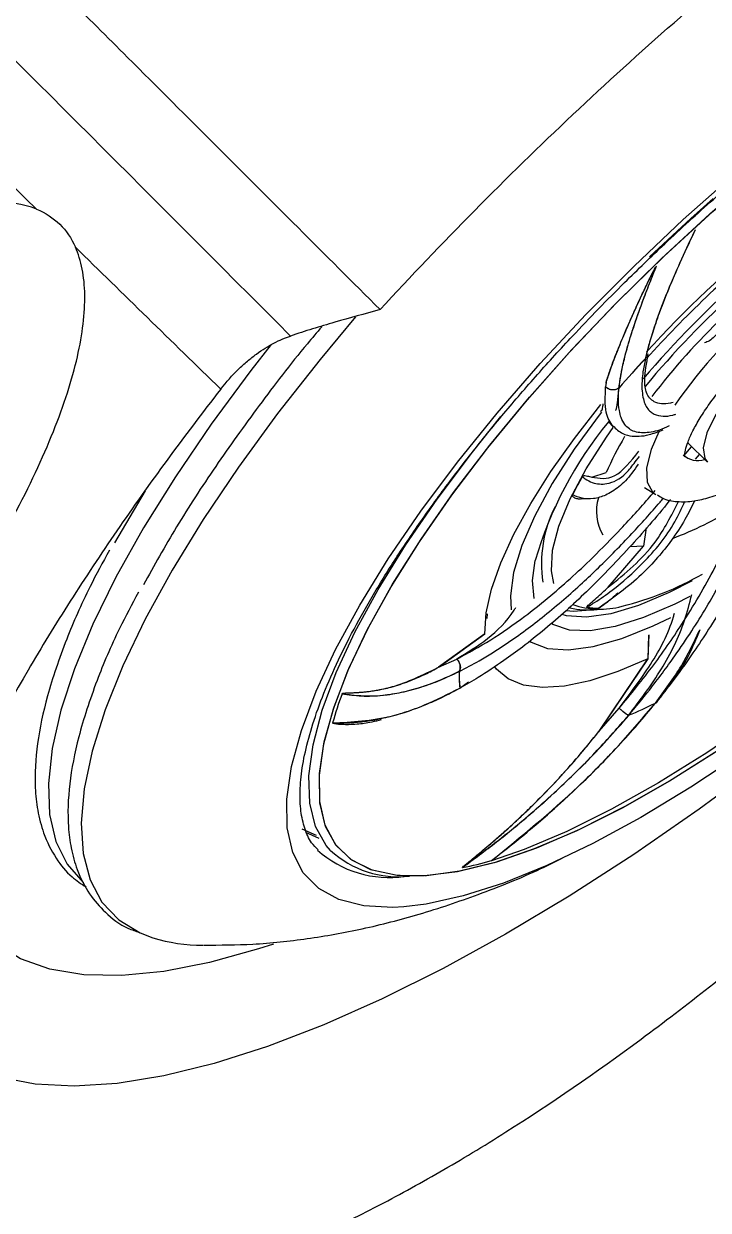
# Model space of a CAD drawing. Header units: inches. Extents: x 2 to 86, y -22 to 129.
# Drawn here: x 18.122 to 19.564, y 72.326 to 74.828 of the extents above; entities that cross this region are included whole.
import ezdxf

# ---------------------------------------------------------------- set-up
doc = ezdxf.new("R2010")
doc.units = ezdxf.units.IN
doc.header["$MEASUREMENT"] = 0
doc.layers.add('1', color=4, linetype='Continuous')
doc.layers.add('BDIM_CYAN', color=4, linetype='Continuous')

# ---------------------------------------------------------------- blocks, each defined once
blk = doc.blocks.new('2020 HS PILLOW')
at = {"layer": '1', "color": 2}
for points, knots in [([(5.8034, -0.0127), (5.5758, -0.0117), (5.1207, -0.0097), (4.4379, -0.0073), (3.7551, -0.0052), (3.0724, -0.0034), (2.3896, -0.0021), (1.7069, -0.001), (1.0241, -0.0003), (0.3414, 0), (-0.3414, 0), (-1.0241, -0.0003), (-1.7069, -0.001), (-2.3896, -0.0021), (-3.0724, -0.0034), (-3.7551, -0.0052), (-4.4379, -0.0073), (-5.1207, -0.0097), (-5.5758, -0.0117), (-5.8034, -0.0127)], [0, 0, 0, 0, 0.058824, 0.117648, 0.176472, 0.235295, 0.294119, 0.352942, 0.411765, 0.470588, 0.529412, 0.588235, 0.647058, 0.705881, 0.764705, 0.823528, 0.882352, 0.941176, 1, 1, 1, 1]), ([(5.8027, -0.0093), (4.0523, -0.005), (0.1838, 0.0045), (-3.6846, -0.0044), (-5.8027, -0.0093)], [0, 0, 0, 0, 0.452479, 1, 1, 1, 1]), ([(-5.1105, -0.9929), (-5.0125, -0.992), (-4.8162, -0.9901), (-4.5213, -0.9874), (-4.2256, -0.9849), (-3.929, -0.9826), (-3.6317, -0.9804), (-3.3335, -0.9784), (-3.0345, -0.9766), (-2.7347, -0.9749), (-2.4341, -0.9734), (-2.1327, -0.9721), (-1.8304, -0.9709), (-1.5274, -0.9699), (-1.2235, -0.9691), (-0.9188, -0.9685), (-0.6132, -0.968), (-0.3069, -0.9677), (0.0908, -0.9676), (0.5785, -0.9679), (1.1551, -0.9689), (1.7288, -0.9705), (2.2996, -0.9727), (2.8674, -0.9755), (3.4323, -0.979), (3.9943, -0.983), (4.5534, -0.9876), (4.9251, -0.9912), (5.1105, -0.9929)], [0, 0, 0, 0, 0.028776, 0.057631, 0.086566, 0.11558, 0.144673, 0.173846, 0.203098, 0.232429, 0.26184, 0.291331, 0.320902, 0.350552, 0.380282, 0.410091, 0.439981, 0.46995, 0.5, 0.556693, 0.613101, 0.669223, 0.725062, 0.780616, 0.835887, 0.890874, 0.945579, 1, 1, 1, 1])]:
    blk.add_open_spline(points, degree=3, knots=knots, dxfattribs=at)
blk = doc.blocks.new('2020 RHYTHM')
at = {"layer": 'BDIM_CYAN', "color": 3}
for p, q in [((16.9753, 73.0855), (16.9743, 73.077)), ((16.9756, 73.0864), (16.9744, 73.0768)), ((16.9799, 73.0037), (16.9903, 72.9926)), ((17.1395, 72.931), (17.1555, 72.9506)), ((17.1474, 72.9586), (17.1887, 72.9179)), ((17.0367, 72.9186), (17.0457, 72.9297)), ((17.164, 72.924), (17.1722, 72.9341)), ((16.9451, 72.8866), (16.9758, 72.8959)), ((16.004, 72.8577), (15.9393, 72.7479)), ((17.0562, 72.8646), (17.0802, 72.8495)), ((16.9242, 72.8403), (16.9347, 72.8416)), ((17.0598, 72.7796), (17.0541, 72.7411)), ((16.98, 72.6543), (17.0541, 72.7411)), ((16.725, 72.5982), (16.7238, 72.5885)), ((16.72, 72.5558), (16.6223, 72.4854)), ((16.6234, 72.486), (16.72, 72.5558)), ((17.0653, 72.5535), (17.0635, 72.503)), ((17.0648, 72.5533), (17.0635, 72.503)), ((16.6223, 72.4854), (16.6607, 72.5028)), ((17.0635, 72.503), (16.9594, 72.3493)), ((16.9607, 72.3509), (17.0635, 72.503)), ((16.6671, 72.4416), (16.6857, 72.4544)), ((16.9594, 72.3493), (17.0031, 72.3989)), ((16.9607, 72.3509), (17.003, 72.399)), ((16.3651, 72.1307), (16.3349, 72.1442)), ((16.3422, 72.1375), (16.3703, 72.1252))]:
    blk.add_line(p, q, dxfattribs=at)
at = {"layer": 'BDIM_CYAN', "color": 3, "flags": 128}
for points in [[(17.1379, 73.4296), (17.2451, 73.5247), (17.3539, 73.6151), (17.4633, 73.7), (17.5722, 73.7785), (17.6797, 73.85), (17.7846, 73.9136), (17.886, 73.9688), (17.9829, 74.0151), (18.0743, 74.0521), (18.1594, 74.0793), (18.2373, 74.0965), (18.3073, 74.1035), (18.3688, 74.1003), (18.421, 74.0869), (18.4636, 74.0634), (18.4962, 74.0301), (18.5183, 73.9873), (18.5298, 73.9353), (18.5306, 73.8748), (18.5266, 73.839)], [(17.0917, 73.3471), (17.194, 73.4415), (17.2985, 73.5318), (17.4043, 73.6171), (17.5102, 73.6965), (17.6151, 73.7692), (17.718, 73.8344), (17.8177, 73.8915), (17.9134, 73.9398), (18.004, 73.9789), (18.0885, 74.0084), (18.1661, 74.028), (18.2361, 74.0375), (18.2976, 74.0368), (18.3501, 74.0258), (18.393, 74.0047), (18.4259, 73.9738), (18.4484, 73.9333), (18.4604, 73.8836), (18.4616, 73.8253), (18.4554, 73.7757)], [(17.0975, 73.3526), (17.2, 73.4468), (17.3046, 73.5369), (17.4104, 73.6219), (17.5162, 73.7009), (17.6211, 73.7731), (17.7238, 73.8379), (17.8234, 73.8945), (17.9188, 73.9423), (18.009, 73.9809), (18.0932, 74.0098), (18.1704, 74.0289), (18.2399, 74.0377), (18.3009, 74.0364), (18.3528, 74.0249), (18.3952, 74.0032), (18.4275, 73.9717), (18.4494, 73.9307), (18.4607, 73.8805), (18.4613, 73.8217), (18.4549, 73.7732)], [(18.4635, 73.8781), (18.46, 73.8164), (18.446, 73.7472), (18.4216, 73.671), (18.3872, 73.5887), (18.343, 73.5011), (18.2895, 73.4091), (18.2273, 73.3134), (18.1568, 73.2152), (18.0789, 73.1154), (17.9944, 73.0149), (17.9039, 72.9148), (17.8086, 72.8161), (17.7092, 72.7197), (17.6068, 72.6267), (17.5025, 72.5378), (17.3971, 72.4541), (17.2919, 72.3763), (17.1878, 72.3053), (17.0858, 72.2416), (16.9871, 72.1861), (16.8925, 72.1391), (16.803, 72.1012), (16.7342, 72.0772)], [(17.2612, 72.3038), (17.1538, 72.2324), (17.0488, 72.1688), (16.9475, 72.1135), (16.8506, 72.0672), (16.7592, 72.0303), (16.6741, 72.0031), (16.5962, 71.9859), (16.5491, 71.9801)], [(17.2117, 72.31), (17.1089, 72.2452), (17.0094, 72.1886), (16.914, 72.1408), (16.8237, 72.1022), (16.7396, 72.0733), (16.6624, 72.0543), (16.5929, 72.0454), (16.5609, 72.0448)], [(17.067, 73.3507), (17.154, 73.4321), (17.2011, 73.4742)], [(17.0697, 73.3534), (17.154, 73.4321), (17.2011, 73.4742)], [(16.5491, 71.9801), (16.5262, 71.9789), (16.4647, 71.9821), (16.4124, 71.9955), (16.3698, 72.0189), (16.3373, 72.0522), (16.3152, 72.0951), (16.3037, 72.147), (16.3029, 72.2076), (16.3128, 72.2762), (16.3333, 72.3521), (16.3643, 72.4347), (16.4055, 72.5232), (16.4563, 72.6166), (16.5164, 72.7141), (16.5852, 72.8147), (16.662, 72.9176), (16.7461, 73.0216), (16.8366, 73.1258), (16.9327, 73.2292), (17.0335, 73.3308), (17.1379, 73.4296)], [(16.5944, 72.0455), (16.5351, 72.0464), (16.4826, 72.0573), (16.4397, 72.0784), (16.4069, 72.1093), (16.3843, 72.1498), (16.3724, 72.1995), (16.3712, 72.2578), (16.3807, 72.3241), (16.4008, 72.3979), (16.4313, 72.4782), (16.472, 72.5643), (16.5224, 72.6553), (16.5819, 72.7502), (16.65, 72.8482), (16.7259, 72.9481), (16.8089, 73.049), (16.8982, 73.1498), (16.9928, 73.2495), (17.0917, 73.3471)], [(16.5609, 72.0448), (16.5319, 72.0467), (16.4799, 72.0583), (16.4376, 72.0799), (16.4053, 72.1114), (16.3834, 72.1525), (16.372, 72.2026), (16.3714, 72.2614), (16.3815, 72.3282), (16.4023, 72.4023), (16.4334, 72.483), (16.4746, 72.5694), (16.5255, 72.6606), (16.5856, 72.7558), (16.6541, 72.8539), (16.7305, 72.9539), (16.8139, 73.0548), (16.9035, 73.1556), (16.9984, 73.2552), (17.0975, 73.3526)], [(17.5533, 73.2615), (17.5431, 73.2688), (17.5188, 73.2719), (17.4858, 73.2644), (17.4462, 73.2468), (17.4021, 73.2201), (17.3562, 73.1859), (17.3111, 73.1461), (17.2695, 73.1031), (17.2337, 73.0594), (17.2059, 73.0174), (17.1876, 72.9797), (17.1799, 72.9485), (17.1833, 72.9255), (17.1887, 72.9179)], [(16.4474, 73.2247), (16.3726, 73.1348), (16.283, 73.0205), (16.2007, 72.9077), (16.1265, 72.7973), (16.0608, 72.69), (16.0041, 72.5868), (15.957, 72.4883), (15.9197, 72.3954), (15.8925, 72.3088), (15.8757, 72.229), (15.8693, 72.1568), (15.8735, 72.0926), (15.8881, 72.037), (15.9132, 71.9903), (15.9484, 71.953), (15.9935, 71.9253), (16.0204, 71.9149)], [(16.2696, 73.1661), (16.2267, 73.111), (16.1433, 72.9979), (16.0678, 72.8871), (16.0007, 72.7793), (15.9427, 72.6754), (15.8941, 72.5762), (15.8553, 72.4824), (15.8266, 72.3947), (15.8082, 72.3139), (15.8003, 72.2405), (15.8029, 72.1751), (15.816, 72.1182), (15.8395, 72.0701), (15.8732, 72.0314), (15.8744, 72.0304)], [(16.72, 72.5558), (16.7228, 72.6), (16.734, 72.6502), (16.7536, 72.7059), (16.7812, 72.7664), (16.8166, 72.8308), (16.8592, 72.8983), (16.9086, 72.9681), (16.9641, 73.0393)], [(16.72, 72.5558), (16.7228, 72.6), (16.734, 72.6502), (16.7536, 72.7059), (16.7812, 72.7664), (16.8166, 72.8308), (16.8592, 72.8983), (16.9086, 72.9681), (16.9641, 73.0393)], [(16.9659, 73.0237), (16.9628, 73.0197), (16.9083, 72.9451), (16.8621, 72.8732), (16.825, 72.8051), (16.7976, 72.7421), (16.7804, 72.6853), (16.7738, 72.6358), (16.7754, 72.6063)], [(16.3947, 72.0993), (16.3858, 72.1097), (16.3632, 72.1498), (16.351, 72.199), (16.3493, 72.2566), (16.3581, 72.3221), (16.3773, 72.3949), (16.4067, 72.4742), (16.446, 72.5592), (16.4949, 72.6492), (16.5529, 72.7432), (16.6193, 72.8402), (16.6936, 72.9393), (16.7536, 73.0141)], [(16.3947, 72.0993), (16.3858, 72.1097), (16.3632, 72.1498), (16.351, 72.199), (16.3493, 72.2566), (16.3581, 72.3221), (16.3773, 72.3949), (16.4067, 72.4742), (16.446, 72.5592), (16.4949, 72.6492), (16.5529, 72.7432), (16.6193, 72.8402), (16.6936, 72.9393), (16.7536, 73.0141)], [(16.8656, 72.6623), (16.8604, 72.6888), (16.8628, 72.7322), (16.8759, 72.7832), (16.8996, 72.8408), (16.9332, 72.9037), (16.9762, 72.9707), (16.9904, 72.991)], [(17.0868, 72.9822), (17.0704, 72.9449), (17.0606, 72.9063), (17.0618, 72.8757), (17.0739, 72.8543), (17.0802, 72.8495)], [(17.741, 72.7361), (17.6388, 72.6416), (17.5342, 72.5513), (17.4285, 72.466), (17.3226, 72.3866), (17.2177, 72.3139), (17.1148, 72.2487), (17.015, 72.1917), (16.9193, 72.1433), (16.8288, 72.1042), (16.7442, 72.0747), (16.6666, 72.0551), (16.5967, 72.0456), (16.5944, 72.0455)], [(17.0541, 72.7411), (17.0261, 72.7394), (17.0252, 72.7394)], [(16.8239, 72.6302), (16.8206, 72.6687), (16.8261, 72.7104)], [(17.1567, 72.6674), (17.1085, 72.6428), (17.0436, 72.6154), (16.9852, 72.598), (16.9344, 72.5908), (16.8923, 72.594), (16.8827, 72.5965)], [(17.1516, 72.6347), (17.12, 72.6187), (17.0541, 72.5902), (16.9945, 72.5713), (16.9421, 72.5626), (16.8982, 72.564), (16.8635, 72.5757), (16.8605, 72.5775)], [(16.8919, 72.6051), (16.906, 72.604), (16.9514, 72.6071)], [(16.8144, 72.5404), (16.8172, 72.5386), (16.8519, 72.5253), (16.8959, 72.5221), (16.9484, 72.529), (17.0084, 72.546), (17.0748, 72.5727), (17.1116, 72.5903)], [(17.0635, 72.503), (16.9998, 72.4762), (16.941, 72.4571), (16.8879, 72.4459), (16.8412, 72.4427), (16.8014, 72.4477), (16.7691, 72.4607), (16.7447, 72.4817), (16.7409, 72.4866)], [(17.0635, 72.503), (16.9998, 72.4762), (16.941, 72.4571), (16.8879, 72.4459), (16.8412, 72.4427), (16.8014, 72.4477), (16.7691, 72.4607), (16.7447, 72.4817), (16.7409, 72.4866)], [(17.4464, 72.3951), (17.3093, 72.2876), (17.1716, 72.1859), (17.0341, 72.0908), (16.8978, 72.0027), (16.7634, 71.9222), (16.6318, 71.8498), (16.5038, 71.7861), (16.3803, 71.7313), (16.2619, 71.6858), (16.1495, 71.6499), (16.0437, 71.6239), (15.9452, 71.6079), (15.8546, 71.6019), (15.7725, 71.6061), (15.6993, 71.6204), (15.6356, 71.6447), (15.5817, 71.6788), (15.538, 71.7226), (15.5048, 71.7758), (15.4822, 71.8381), (15.4757, 71.868)], [(16.2748, 71.9017), (16.2433, 71.8914), (16.1398, 71.8627), (16.0435, 71.8439), (15.9549, 71.8353), (15.8748, 71.837), (15.8036, 71.8488), (15.7418, 71.8708), (15.69, 71.9027), (15.6484, 71.9444), (15.6174, 71.9956), (15.5971, 72.0558), (15.5877, 72.1247), (15.5871, 72.1576)]]:
    blk.add_lwpolyline(points, dxfattribs=at)
at = {"layer": 'BDIM_CYAN', "color": 3}
for centre, radius, start, end in [((18.8385, 71.534), 2.403, 120.4775, 137.7275), ((18.6311, 71.7504), 2.0721, 122.4897, 139.5967), ((18.5395, 71.8483), 1.9254, 123.5078, 140.3221), ((18.8308, 71.5407), 2.3834, 129.321, 137.9525), ((17.9716, 72.45), 1.035, 128.8058, 145.3715), ((18.2147, 72.1851), 1.4371, 133.6423, 142.6911), ((19.1109, 71.2254), 2.8046, 137.0545, 138.7411), ((19.1111, 71.2253), 2.8046, 137.0547, 138.7412), ((17.611, 72.483), 0.8172, 140.4908, 163.8449), ((17.5307, 72.661), 0.6025, 148.9526, 157.059), ((17.169, 72.967), 0.0457, 226.6609, 287.8886), ((17.6078, 72.504), 0.783, 150.6589, 153.8648), ((17.0572, 72.8149), 0.1021, 164.0075, 209.4998), ((17.1068, 72.7031), 0.2677, 153.2261, 188.2408), ((16.8739, 73.4006), 0.6874, 290.5783, 302.6613), ((16.8519, 73.2493), 0.6544, 283.8922, 299.9178), ((16.9631, 72.7828), 0.1749, 250.7118, 285.212), ((16.9373, 72.7682), 0.1618, 256.1898, 276.903), ((16.9578, 72.7656), 0.1554, 261.4113, 270.84), ((16.8851, 72.4657), 0.2193, 177.0624, 186.2908), ((16.8853, 72.4655), 0.2193, 177.0631, 186.2918), ((17.1848, 72.1487), 0.8157, 159.8578, 164.3952), ((17.1847, 72.1487), 0.8156, 159.8582, 164.3976), ((16.5523, 73.4796), 1.1923, 293.2444, 296.2277), ((16.5182, 72.269), 0.2269, 228.3486, 278.3699), ((16.5381, 72.2557), 0.2122, 227.473, 276.2897), ((16.5381, 72.2557), 0.2122, 227.4732, 276.2915), ((16.523, 72.8184), 0.7701, 281.1969, 285.9123), ((16.523, 72.8184), 0.7701, 281.1974, 285.9122), ((16.1264, 72.2636), 0.3644, 253.0839, 269.8926)]:
    blk.add_arc(centre, radius, start, end, dxfattribs=at)
for points, knots in [([(14.6551, 74.836), (14.6853, 74.806), (14.7157, 74.7758), (14.7771, 74.7148), (14.8082, 74.684), (14.9021, 74.5906), (14.9659, 74.5271), (15.1605, 74.3335), (15.2946, 74.2), (15.7093, 73.7863), (16.0025, 73.4932), (16.3103, 73.184)], [0, 0, 0, 0, 0.0625, 0.0625, 0.125, 0.125, 0.25, 0.25, 0.5, 0.5, 1, 1, 1, 1]), ([(16.4992, 73.2396), (16.6284, 73.3803), (16.9013, 73.6566), (17.3346, 74.0366), (17.6994, 74.3089), (17.9477, 74.4699), (18.0858, 74.5528), (18.1882, 74.6096), (18.2941, 74.6554), (18.4383, 74.7022), (18.578, 74.7372), (18.7129, 74.7593), (18.8439, 74.7731), (19.0609, 74.7766), (19.3257, 74.7283), (19.5436, 74.5989), (19.6407, 74.4114), (19.6167, 74.2154), (19.5494, 74.0599), (19.4977, 73.9659), (19.4377, 73.8684), (19.3476, 73.7403), (19.2186, 73.576), (19.0964, 73.4297), (18.9902, 73.3085), (18.9221, 73.2293), (18.8677, 73.1627), (18.8136, 73.0941), (18.7187, 72.9696), (18.5133, 72.722), (18.1856, 72.3721), (17.9002, 72.1085), (17.7551, 71.9838)], [0, 0, 0, 0, 0.0625, 0.125, 0.1875, 0.21875, 0.234375, 0.25, 0.265625, 0.28125, 0.3125, 0.328125, 0.34375, 0.375, 0.4375, 0.5, 0.5625, 0.625, 0.65625, 0.671875, 0.6875, 0.71875, 0.75, 0.78125, 0.796875, 0.8125, 0.820312, 0.828125, 0.84375, 0.875, 0.9375, 1, 1, 1, 1]), ([(15.7754, 73.4514), (15.5334, 73.6883), (15.3022, 73.9154), (14.9725, 74.2397), (14.8655, 74.3451), (14.7093, 74.499), (14.658, 74.5496), (14.5569, 74.6494), (14.507, 74.6985), (14.4579, 74.7469)], [0, 0, 0, 0, 0.5, 0.5, 0.75, 0.75, 0.875, 0.875, 1, 1, 1, 1]), ([(17.0988, 73.3785), (17.1328, 73.4101), (17.1804, 73.4541), (17.2517, 73.5163), (17.3123, 73.5675), (17.3846, 73.6259), (17.4602, 73.6841), (17.5386, 73.7413), (17.6181, 73.796), (17.6976, 73.8474), (17.776, 73.8945), (17.8526, 73.9368), (17.9264, 73.9739), (17.9968, 74.0055), (18.0633, 74.0313), (18.1252, 74.0514), (18.1822, 74.0658), (18.2339, 74.0745), (18.2801, 74.0779), (18.3207, 74.0761), (18.356, 74.0697), (18.3859, 74.0581), (18.4071, 74.0456), (18.4162, 74.0344), (18.4193, 74.0306)], [0, 0, 0, 0, 0.06182, 0.086352, 0.126989, 0.168841, 0.213391, 0.25948, 0.306623, 0.354423, 0.402591, 0.4509, 0.499169, 0.547249, 0.595017, 0.642375, 0.68926, 0.735663, 0.781674, 0.827568, 0.873873, 0.921772, 0.973699, 1, 1, 1, 1]), ([(15.9672, 73.7716), (15.9243, 73.8145), (15.843, 73.8958), (15.7632, 73.9756), (15.7255, 74.0133)], [0.78702912, 0.78702912, 0.78702912, 0.78702912, 0.8125, 0.83568953, 0.83568953, 0.83568953, 0.83568953]), ([(16.4992, 73.2396), (16.3828, 73.356), (16.2032, 73.5356), (16.0296, 73.7092), (15.9672, 73.7716)], [0.6853899, 0.6853899, 0.6853899, 0.6853899, 0.75, 0.7870291, 0.7870291, 0.7870291, 0.7870291]), ([(15.7754, 73.4514), (15.7477, 73.4628), (15.7151, 73.4677), (15.6589, 73.4659), (15.639, 73.4637), (15.5967, 73.4561), (15.5742, 73.4507), (15.5042, 73.43), (15.4541, 73.4101), (15.3736, 73.3716), (15.3459, 73.3572), (15.303, 73.3334), (15.2885, 73.3251), (15.2594, 73.308), (15.2447, 73.299), (15.1707, 73.253), (15.1098, 73.2112), (15.0314, 73.1529), (15.0156, 73.1409), (14.9838, 73.1164), (14.9678, 73.1038), (14.9198, 73.0654), (14.8879, 73.0389), (14.7924, 72.9572), (14.729, 72.8994), (14.65, 72.823), (14.6342, 72.8074), (14.6029, 72.7762), (14.5874, 72.7606), (14.5412, 72.7133), (14.4809, 72.6495), (14.4227, 72.5845), (14.3799, 72.5351), (14.3658, 72.5186), (14.3378, 72.4854), (14.324, 72.4686), (14.2559, 72.3852), (14.2055, 72.3192), (14.1358, 72.2212), (14.1135, 72.1887), (14.0817, 72.1402), (14.0713, 72.124), (14.0512, 72.092), (14.0414, 72.0761), (14.0131, 72.0289), (13.9956, 71.9981), (13.963, 71.9375), (13.948, 71.9076), (13.9074, 71.8212), (13.8862, 71.7673), (13.8629, 71.6921), (13.8566, 71.6679), (13.8494, 71.633), (13.8474, 71.6216), (13.8441, 71.5996), (13.8429, 71.5889), (13.8385, 71.537), (13.8411, 71.5006), (13.8519, 71.4614), (13.8544, 71.4539), (13.8603, 71.4395), (13.8636, 71.4327), (13.8746, 71.4132), (13.8835, 71.4018), (13.9141, 71.3719), (13.9401, 71.3578), (13.9798, 71.3478), (13.9881, 71.3461), (14.0054, 71.3437), (14.0143, 71.3428), (14.0419, 71.3415), (14.0615, 71.3421), (14.1236, 71.3487), (14.1696, 71.3592), (14.2708, 71.3929), (14.3244, 71.4156), (14.4093, 71.4581), (14.4383, 71.4737), (14.4829, 71.4993), (14.498, 71.5082), (14.5285, 71.5267), (14.5439, 71.5363), (14.621, 71.5857), (14.6838, 71.6298), (14.7793, 71.7029), (14.8114, 71.7285), (14.86, 71.7685), (14.8762, 71.7822), (14.9084, 71.8098), (14.9245, 71.8238), (15.0044, 71.8946), (15.0673, 71.9543), (15.1446, 72.0324), (15.16, 72.0483), (15.1906, 72.0803), (15.2059, 72.0965), (15.251, 72.1452), (15.2803, 72.1779), (15.366, 72.2767), (15.4203, 72.3434), (15.4843, 72.4279), (15.497, 72.4449), (15.5216, 72.4787), (15.5337, 72.4955), (15.569, 72.5457), (15.5914, 72.5788), (15.634, 72.6444), (15.6542, 72.6769), (15.6828, 72.7251), (15.692, 72.7411), (15.71, 72.7729), (15.7187, 72.7888), (15.7605, 72.8671), (15.7883, 72.9264), (15.8219, 73.0105), (15.8318, 73.0377), (15.8487, 73.0905), (15.8558, 73.1161), (15.8724, 73.1887), (15.8776, 73.2323), (15.8766, 73.2903), (15.8748, 73.3084), (15.8681, 73.3421), (15.8633, 73.3575), (15.8571, 73.3713)], [0, 0, 0, 0, 0.03125, 0.03125, 0.046875, 0.046875, 0.0625, 0.0625, 0.09375, 0.09375, 0.109375, 0.109375, 0.117188, 0.117188, 0.125, 0.125, 0.15625, 0.15625, 0.164063, 0.164063, 0.171875, 0.171875, 0.1875, 0.1875, 0.21875, 0.21875, 0.226563, 0.226563, 0.234375, 0.234375, 0.25, 0.265625, 0.265625, 0.273438, 0.273438, 0.28125, 0.28125, 0.3125, 0.3125, 0.328125, 0.328125, 0.335938, 0.335938, 0.34375, 0.34375, 0.359375, 0.359375, 0.375, 0.375, 0.40625, 0.40625, 0.421875, 0.421875, 0.429688, 0.429688, 0.4375, 0.4375, 0.46875, 0.46875, 0.476563, 0.476563, 0.484375, 0.484375, 0.5, 0.5, 0.53125, 0.53125, 0.539063, 0.539063, 0.546875, 0.546875, 0.5625, 0.5625, 0.59375, 0.59375, 0.625, 0.625, 0.640625, 0.640625, 0.648438, 0.648438, 0.65625, 0.65625, 0.6875, 0.6875, 0.703125, 0.703125, 0.710938, 0.710938, 0.71875, 0.71875, 0.75, 0.75, 0.757813, 0.757813, 0.765625, 0.765625, 0.78125, 0.78125, 0.8125, 0.8125, 0.820313, 0.820313, 0.828125, 0.828125, 0.84375, 0.84375, 0.859375, 0.859375, 0.867188, 0.867188, 0.875, 0.875, 0.90625, 0.90625, 0.921875, 0.921875, 0.9375, 0.9375, 0.96875, 0.96875, 0.984375, 0.984375, 1, 1, 1, 1]), ([(15.7754, 73.4514), (15.7941, 73.4436), (15.8106, 73.433), (15.8378, 73.4063), (15.8486, 73.3903), (15.8571, 73.3713)], [0, 0, 0, 0, 0.5, 0.5, 1, 1, 1, 1]), ([(17.1631, 73.4079), (17.1484, 73.3766), (17.1205, 73.3171), (17.0902, 73.2421), (17.0694, 73.182), (17.0616, 73.1508), (17.058, 73.1362)], [0, 0, 0, 0, 0.292679, 0.556946, 0.792739, 1, 1, 1, 1]), ([(17.1631, 73.4079), (17.1533, 73.3871), (17.1336, 73.3455), (17.11, 73.2908), (17.0908, 73.2425), (17.0764, 73.202), (17.0653, 73.1662), (17.0605, 73.146), (17.0581, 73.1361)], [0, 0, 0, 0, 0.192911, 0.386635, 0.548014, 0.709749, 0.856107, 1, 1, 1, 1]), ([(16.3684, 72.1003), (16.3637, 72.1051), (16.3517, 72.1173), (16.3399, 72.1443), (16.3314, 72.1807), (16.3295, 72.2235), (16.3342, 72.2725), (16.3457, 72.3279), (16.3644, 72.3892), (16.3905, 72.456), (16.4238, 72.5278), (16.4643, 72.6039), (16.5116, 72.6835), (16.5655, 72.7659), (16.6252, 72.8502), (16.69, 72.9353), (16.7586, 73.0197), (16.83, 73.1026), (16.8971, 73.1762), (16.9587, 73.2408), (17.0232, 73.3062), (17.0705, 73.3514), (17.0988, 73.3785)], [0, 0, 0, 0, 0.036463, 0.093374, 0.145922, 0.197267, 0.248528, 0.300024, 0.351986, 0.404427, 0.457281, 0.510452, 0.563829, 0.617286, 0.670663, 0.723726, 0.776049, 0.826667, 0.876604, 0.91245, 0.947547, 1, 1, 1, 1]), ([(16.9753, 73.0855), (16.9767, 73.09), (16.9796, 73.0992), (16.9852, 73.1155), (16.9921, 73.1343), (17.0006, 73.156), (17.0107, 73.1807), (17.0226, 73.2085), (17.0346, 73.2353), (17.0455, 73.2591), (17.0543, 73.2779), (17.064, 73.2982), (17.0721, 73.3147), (17.0784, 73.3265), (17.0804, 73.3299), (17.0811, 73.331), (17.0815, 73.3313), (17.0816, 73.3315), (17.0817, 73.3315)], [0, 0, 0, 0, 0.080962, 0.167462, 0.259658, 0.357707, 0.461762, 0.571968, 0.68846, 0.761739, 0.827128, 0.884505, 0.967923, 0.990248, 0.996641, 0.998677, 0.999422, 1, 1, 1, 1]), ([(16.9756, 73.0864), (16.9777, 73.093), (16.9821, 73.1072), (16.9923, 73.1351), (17.0036, 73.1636), (17.0147, 73.1902), (17.0239, 73.2115), (17.0358, 73.2383), (17.049, 73.267), (17.0629, 73.2962), (17.0725, 73.3156), (17.0785, 73.3269), (17.0805, 73.33), (17.0812, 73.331), (17.0815, 73.3313), (17.0816, 73.3315), (17.0817, 73.3315)], [0, 0, 0, 0, 0.116058, 0.252234, 0.419435, 0.496544, 0.580239, 0.670725, 0.798539, 0.889314, 0.969997, 0.9908, 0.996799, 0.998729, 0.999441, 1, 1, 1, 1]), ([(17.0026, 73.075), (17.0036, 73.0831), (17.005, 73.094), (17.0089, 73.1143), (17.0127, 73.1317), (17.0187, 73.1547), (17.0252, 73.1775), (17.0343, 73.206), (17.0456, 73.2385), (17.0576, 73.2712), (17.0697, 73.3024), (17.0775, 73.3214), (17.0817, 73.3315)], [0, 0, 0, 0, 0.1289214, 0.173174, 0.2898074, 0.3642935, 0.4647759, 0.565061, 0.6891766, 0.8173138, 0.9023488, 1, 1, 1, 1]), ([(17.0027, 73.0748), (17.0042, 73.0853), (17.0068, 73.1051), (17.0153, 73.1425), (17.0265, 73.182), (17.0396, 73.2216), (17.0526, 73.2578), (17.0661, 73.2932), (17.0766, 73.3192), (17.0817, 73.3315)], [0, 0, 0, 0, 0.1646148, 0.3094146, 0.499757, 0.6418682, 0.7498096, 0.8810021, 1, 1, 1, 1]), ([(16.4992, 73.2396), (16.4668, 73.2307), (16.4351, 73.2221), (16.3879, 73.2084), (16.3723, 73.2038), (16.3412, 73.1941), (16.3257, 73.1891), (16.3103, 73.184)], [0, 0, 0, 0, 0.5, 0.5, 0.75, 0.75, 1, 1, 1, 1]), ([(16.3761, 73.2034), (16.366, 73.1915), (16.3183, 73.1358), (16.2432, 73.0369), (16.1504, 72.9076), (16.0679, 72.7805), (16.0229, 72.6997), (16.0004, 72.6593)], [0, 0, 0, 0, 0.062856, 0.294662, 0.526495, 0.763234, 1, 1, 1, 1]), ([(16.1633, 73.072), (16.1754, 73.0876), (16.1878, 73.1013), (16.2068, 73.1198), (16.2132, 73.1257), (16.226, 73.1364), (16.2323, 73.1414), (16.251, 73.1551), (16.2633, 73.1627), (16.2874, 73.1753), (16.2991, 73.1803), (16.3103, 73.184)], [0, 0, 0, 0, 0.25, 0.25, 0.375, 0.375, 0.5, 0.5, 0.75, 0.75, 1, 1, 1, 1]), ([(17.207, 73.1863), (17.206, 73.1851), (17.2011, 73.1796), (17.1931, 73.1735), (17.1863, 73.1707), (17.1829, 73.1693)], [0, 0, 0, 0, 0.115179, 0.561207, 1, 1, 1, 1]), ([(17.0669, 73.0531), (17.0646, 73.0564), (17.0594, 73.0637), (17.0545, 73.0915), (17.0608, 73.127), (17.0642, 73.1464)], [0, 0, 0, 0, 0.268088, 0.601241, 1, 1, 1, 1]), ([(17.141, 72.9285), (17.1409, 72.9292), (17.1406, 72.9306), (17.1421, 72.943), (17.1475, 72.9606), (17.1578, 72.9839), (17.173, 73.011), (17.1931, 73.0414), (17.2157, 73.0711), (17.2394, 73.0994), (17.2668, 73.1297), (17.2884, 73.1507), (17.3015, 73.1634)], [0, 0, 0, 0, 0.097177, 0.1864314, 0.2833375, 0.3848439, 0.4891745, 0.5922218, 0.7029829, 0.786708, 0.870565, 1, 1, 1, 1]), ([(17.0581, 73.1361), (17.0562, 73.1266), (17.0518, 73.1047), (17.0503, 73.0793), (17.0519, 73.0588), (17.0556, 73.0441), (17.0612, 73.0326), (17.0682, 73.0245), (17.0791, 73.0173), (17.0944, 73.0141), (17.1105, 73.0154), (17.1203, 73.0186), (17.1225, 73.0193)], [0, 0, 0, 0, 0.099013, 0.229525, 0.323824, 0.412154, 0.502849, 0.590586, 0.665701, 0.824465, 0.961113, 1, 1, 1, 1]), ([(16.1633, 73.072), (16.1244, 73.0218), (16.0867, 72.972), (16.0138, 72.8725), (15.9786, 72.8229), (15.9107, 72.7237), (15.8779, 72.6742), (15.8151, 72.5756), (15.7854, 72.5271), (15.7013, 72.3836), (15.6518, 72.2908), (15.5982, 72.1783), (15.5879, 72.156), (15.5681, 72.1117), (15.5586, 72.0897), (15.5316, 72.0246), (15.5156, 71.9825), (15.4731, 71.8601), (15.4523, 71.7835), (15.4324, 71.6762), (15.4277, 71.6417), (15.4222, 71.5752), (15.4214, 71.5437), (15.4249, 71.4543), (15.435, 71.4014), (15.4616, 71.3321), (15.4724, 71.3107), (15.4916, 71.2811), (15.4985, 71.2717), (15.5132, 71.2539), (15.5209, 71.2455), (15.562, 71.2058), (15.6019, 71.1819), (15.6722, 71.1574), (15.6974, 71.1512), (15.7378, 71.1448), (15.7518, 71.1432), (15.7805, 71.1409), (15.7952, 71.1403), (15.8703, 71.1397), (15.936, 71.1472), (16.0426, 71.1703), (16.0795, 71.1799), (16.137, 71.1974), (16.1565, 71.2037), (16.1962, 71.2174), (16.2163, 71.2247), (16.3179, 71.2636), (16.4026, 71.302), (16.5345, 71.3702), (16.5793, 71.3947), (16.6478, 71.4342), (16.6708, 71.4478), (16.7173, 71.4759), (16.7408, 71.4905), (16.8584, 71.565), (16.9533, 71.6303), (17.0969, 71.7366), (17.145, 71.7734), (17.2415, 71.8498), (17.2901, 71.8894), (17.3385, 71.931)], [0, 0, 0, 0, 0.03125, 0.03125, 0.0625, 0.0625, 0.09375, 0.09375, 0.125, 0.125, 0.1875, 0.1875, 0.203125, 0.203125, 0.21875, 0.21875, 0.25, 0.25, 0.3125, 0.3125, 0.34375, 0.34375, 0.375, 0.375, 0.4375, 0.4375, 0.46875, 0.46875, 0.484375, 0.484375, 0.5, 0.5, 0.5625, 0.5625, 0.59375, 0.59375, 0.609375, 0.609375, 0.625, 0.625, 0.6875, 0.6875, 0.71875, 0.71875, 0.734375, 0.734375, 0.75, 0.75, 0.8125, 0.8125, 0.84375, 0.84375, 0.859375, 0.859375, 0.875, 0.875, 0.9375, 0.9375, 0.96875, 0.96875, 1, 1, 1, 1]), ([(16.9906, 72.9929), (16.9845, 73.0016), (16.9717, 73.0199), (16.9735, 73.0573), (16.9744, 73.0768)], [0, 0, 0, 0, 0.478668, 1, 1, 1, 1]), ([(17.0026, 73.075), (17.0016, 73.0742), (16.9996, 73.0727), (16.9959, 73.0712), (16.9919, 73.0703), (16.9877, 73.0703), (16.9836, 73.0711), (16.9788, 73.0729), (16.976, 73.0754), (16.9743, 73.077)], [0, 0, 0, 0, 0.121409, 0.249103, 0.380728, 0.513445, 0.644273, 0.770475, 1, 1, 1, 1]), ([(17.0027, 73.0748), (17.0007, 73.0735), (16.9976, 73.0714), (16.9925, 73.0702), (16.9884, 73.0701), (16.9843, 73.0708), (16.9792, 73.0726), (16.9763, 73.0752), (16.9744, 73.0768)], [0, 0, 0, 0, 0.234643, 0.36249, 0.494052, 0.626491, 0.756856, 1, 1, 1, 1]), ([(16.995, 73.0269), (16.9955, 73.0273), (16.9974, 73.0286), (16.9996, 73.043), (17.0016, 73.064), (17.0026, 73.075)], [0, 0, 0, 0, 0.172153, 0.569984, 1, 1, 1, 1]), ([(17.1084, 72.9949), (17.1064, 72.9939), (17.0904, 72.9854), (17.0653, 72.9792), (17.0398, 72.9796), (17.0239, 72.9876), (17.0142, 72.9972), (17.0072, 73.0103), (17.0024, 73.0283), (17.0007, 73.0491), (17.0021, 73.0672), (17.0027, 73.0748)], [0, 0, 0, 0, 0.026414, 0.218354, 0.416569, 0.509642, 0.60554, 0.708331, 0.793166, 0.912211, 1, 1, 1, 1]), ([(17.0668, 73.0534), (17.0698, 73.0507), (17.0768, 73.0444), (17.0918, 73.041), (17.1058, 73.0413), (17.115, 73.044), (17.1167, 73.0446)], [0, 0, 0, 0, 0.240714, 0.575351, 0.921534, 1, 1, 1, 1]), ([(16.9638, 73.0254), (16.9655, 73.0259), (16.9675, 73.0265), (16.9691, 73.0394), (16.9694, 73.0413)], [0, 0, 0, 0, 0.846041, 1, 1, 1, 1]), ([(16.9899, 72.9945), (16.9962, 72.9884), (17.0075, 72.9774), (17.0286, 72.9727), (17.047, 72.9724), (17.068, 72.9755), (17.0857, 72.9823), (17.0959, 72.9862)], [0, 0, 0, 0, 0.241441, 0.430344, 0.560997, 0.750194, 1, 1, 1, 1]), ([(17.0833, 72.8493), (17.0867, 72.8469), (17.0993, 72.8379), (17.1265, 72.8338), (17.1593, 72.8348), (17.1945, 72.8432), (17.2306, 72.8567), (17.2713, 72.8768), (17.3121, 72.9012), (17.3494, 72.9271), (17.3814, 72.9516), (17.4133, 72.9778), (17.4353, 72.998), (17.4472, 73.0089)], [0, 0, 0, 0, 0.037308, 0.136536, 0.245452, 0.343991, 0.449388, 0.551553, 0.669505, 0.761011, 0.830208, 0.908013, 1, 1, 1, 1]), ([(16.9252, 72.8877), (16.9254, 72.8875), (16.9261, 72.8869), (16.9282, 72.8852), (16.9347, 72.8803), (16.9505, 72.8719), (16.9788, 72.8701), (17.0115, 72.8849), (17.0304, 72.9102), (17.0367, 72.9186)], [0, 0, 0, 0, 0.008161, 0.021798, 0.065343, 0.21404, 0.492183, 0.83223, 1, 1, 1, 1]), ([(16.9451, 72.8866), (16.9612, 72.8837), (16.9937, 72.8781), (17.0274, 72.9197), (17.0444, 72.9408)], [0, 0, 0, 0, 0.495173, 1, 1, 1, 1]), ([(17.3526, 72.9299), (17.3451, 72.9023), (17.3276, 72.8385), (17.294, 72.7558), (17.2591, 72.683), (17.2296, 72.6281), (17.1978, 72.5748), (17.1603, 72.5175), (17.1217, 72.4634), (17.092, 72.4258), (17.0794, 72.4098)], [0, 0, 0, 0, 0.161457, 0.374101, 0.473949, 0.576827, 0.6871, 0.778111, 0.905821, 1, 1, 1, 1]), ([(17.0428, 72.9134), (17.0342, 72.901), (17.0213, 72.8826), (17.0024, 72.8658), (16.9884, 72.8557), (16.9704, 72.846), (16.9489, 72.8399), (16.9254, 72.8404), (16.9114, 72.8462), (16.9048, 72.8489)], [0, 0, 0, 0, 0.201025, 0.297388, 0.393116, 0.488281, 0.666866, 0.841684, 1, 1, 1, 1]), ([(17.023, 72.3839), (17.0377, 72.4016), (17.0717, 72.4428), (17.1159, 72.5024), (17.1555, 72.5609), (17.1875, 72.6123), (17.2164, 72.6628), (17.2416, 72.7109), (17.2708, 72.7719), (17.2986, 72.8374), (17.3157, 72.8882), (17.3227, 72.9091)], [0, 0, 0, 0, 0.105803, 0.245264, 0.346029, 0.440417, 0.537331, 0.631084, 0.711349, 0.881001, 1, 1, 1, 1]), ([(16.9252, 72.8877), (16.9252, 72.8878), (16.9253, 72.8879), (16.9256, 72.8882), (16.9258, 72.8885), (16.9261, 72.8887), (16.9268, 72.8891), (16.9287, 72.8897), (16.9339, 72.8893), (16.9393, 72.8878), (16.9436, 72.8869), (16.9451, 72.8866)], [0, 0, 0, 0, 0.005501, 0.011055, 0.016084, 0.02158, 0.030977, 0.060324, 0.195274, 0.730604, 1, 1, 1, 1]), ([(17.0031, 72.3989), (17.0279, 72.4293), (17.0767, 72.4892), (17.1328, 72.5715), (17.1761, 72.6427), (17.2093, 72.7034), (17.2414, 72.7695), (17.268, 72.831), (17.2822, 72.8719), (17.2876, 72.8874)], [0, 0, 0, 0, 0.194106, 0.382379, 0.505851, 0.628275, 0.750046, 0.905928, 1, 1, 1, 1]), ([(16.6607, 72.5028), (16.6844, 72.5155), (16.731, 72.5406), (16.7958, 72.5859), (16.8519, 72.6303), (16.8995, 72.6716), (16.9513, 72.7201), (17.0074, 72.7777), (17.0512, 72.8256), (17.0749, 72.8536), (17.0786, 72.858)], [0, 0, 0, 0, 0.176911, 0.348505, 0.461038, 0.572617, 0.6836, 0.825673, 0.972647, 1, 1, 1, 1]), ([(16.6662, 72.4767), (16.6801, 72.484), (16.7121, 72.5007), (16.7591, 72.5303), (16.8053, 72.5629), (16.8461, 72.5944), (16.886, 72.6276), (16.924, 72.6615), (16.9719, 72.7069), (17.0266, 72.7633), (17.0719, 72.8132), (17.0937, 72.8392), (17.096, 72.8419)], [0, 0, 0, 0, 0.101306, 0.23484, 0.331323, 0.421699, 0.514494, 0.604264, 0.681117, 0.843559, 0.98337, 1, 1, 1, 1]), ([(16.9242, 72.8403), (16.9226, 72.8402), (16.9182, 72.8398), (16.9127, 72.8408), (16.9081, 72.8428), (16.9058, 72.8452), (16.904, 72.8465), (16.9047, 72.8487), (16.9048, 72.8489)], [0, 0, 0, 0, 0.191797, 0.519052, 0.729035, 0.856173, 0.983899, 1, 1, 1, 1]), ([(17.1108, 72.8394), (17.11, 72.8383), (17.082, 72.8024), (17.0233, 72.7357), (16.9501, 72.6592), (16.8905, 72.6037), (16.8455, 72.5646), (16.8017, 72.5297), (16.7547, 72.4954), (16.7106, 72.4661), (16.6802, 72.4488), (16.6673, 72.4415)], [0, 0, 0, 0, 0.0057, 0.201724, 0.404156, 0.49921, 0.597147, 0.702125, 0.788766, 0.910343, 1, 1, 1, 1]), ([(16.9346, 72.6119), (16.9353, 72.6123), (16.9372, 72.6134), (16.9427, 72.6167), (16.9601, 72.6276), (16.9991, 72.6546), (17.0588, 72.708), (17.1125, 72.7725), (17.1348, 72.8208), (17.1415, 72.8355)], [0, 0, 0, 0, 0.008326, 0.02224, 0.066668, 0.218378, 0.502158, 0.849097, 1, 1, 1, 1]), ([(17.1619, 72.8365), (17.1553, 72.8232), (17.141, 72.7943), (17.1146, 72.7543), (17.0837, 72.7155), (17.0347, 72.6636), (16.9909, 72.6322), (16.9601, 72.6102)], [0, 0, 0, 0, 0.142023, 0.309435, 0.459491, 0.620078, 1, 1, 1, 1]), ([(16.98, 72.6543), (17.0156, 72.6832), (17.076, 72.7324), (17.1128, 72.8051), (17.1279, 72.835)], [0, 0, 0, 0, 0.588719, 1, 1, 1, 1]), ([(15.9287, 72.7323), (15.9147, 72.7066), (15.879, 72.6411), (15.8345, 72.5375), (15.7965, 72.4266), (15.7747, 72.3224), (15.7704, 72.2433), (15.777, 72.1817), (15.7902, 72.1306), (15.8142, 72.0831), (15.8444, 72.045), (15.8694, 72.0287), (15.8797, 72.0221)], [0, 0, 0, 0, 0.076861, 0.195309, 0.332899, 0.458733, 0.58773, 0.65929, 0.740036, 0.843152, 0.935763, 1, 1, 1, 1]), ([(15.9898, 72.6435), (15.9761, 72.6179), (15.9414, 72.5529), (15.8984, 72.4502), (15.8623, 72.3404), (15.8426, 72.2379), (15.84, 72.161), (15.8476, 72.102), (15.8612, 72.0535), (15.8845, 72.0074), (15.9209, 71.9661), (15.9557, 71.9384), (15.9839, 71.9289), (15.9917, 71.9262)], [0, 0, 0, 0, 0.071947, 0.182925, 0.311844, 0.429754, 0.548816, 0.613111, 0.685255, 0.779104, 0.864354, 0.962288, 1, 1, 1, 1]), ([(16.9346, 72.6119), (16.9346, 72.6119), (16.9345, 72.6119), (16.9344, 72.6121), (16.9345, 72.6123), (16.9347, 72.6126), (16.9353, 72.6134), (16.938, 72.6163), (16.9492, 72.6263), (16.9638, 72.6392), (16.976, 72.6505), (16.98, 72.6543)], [0, 0, 0, 0, 0.005501, 0.011055, 0.016084, 0.02158, 0.030977, 0.060324, 0.195274, 0.730604, 1, 1, 1, 1]), ([(16.9999, 72.6416), (16.9958, 72.6378), (16.9877, 72.6303), (16.977, 72.6216), (16.969, 72.6156), (16.9644, 72.6124), (16.9619, 72.6109), (16.9606, 72.6103), (16.9602, 72.6102), (16.9601, 72.6102)], [0, 0, 0, 0, 0.31231, 0.613093, 0.794929, 0.899831, 0.958075, 0.989455, 1, 1, 1, 1]), ([(17.0228, 72.384), (17.047, 72.416), (17.0941, 72.4785), (17.1374, 72.5656), (17.1513, 72.6203), (17.156, 72.6386)], [0, 0, 0, 0, 0.411083, 0.802798, 1, 1, 1, 1]), ([(16.6606, 72.503), (16.6824, 72.5163), (16.7258, 72.5428), (16.7678, 72.5826), (16.7839, 72.6097), (16.7851, 72.6116)], [0, 0, 0, 0, 0.4852453, 0.9630347, 1, 1, 1, 1]), ([(17.003, 72.399), (17.0258, 72.4293), (17.071, 72.4894), (17.1083, 72.5588), (17.1188, 72.597), (17.1195, 72.5998)], [0, 0, 0, 0, 0.485245, 0.963035, 1, 1, 1, 1]), ([(17.0792, 72.41), (17.0985, 72.4357), (17.1346, 72.4839), (17.1599, 72.5375), (17.1717, 72.5624)], [0, 0, 0, 0, 0.53426, 1, 1, 1, 1]), ([(17.0814, 72.4106), (17.1057, 72.4422), (17.1428, 72.4908), (17.1658, 72.5459), (17.1738, 72.565)], [0, 0, 0, 0, 0.652685, 1, 1, 1, 1]), ([(16.6661, 72.4769), (16.6669, 72.4788), (16.6685, 72.4828), (16.668, 72.4902), (16.6653, 72.4975), (16.6621, 72.5012), (16.6606, 72.503)], [0, 0, 0, 0, 0.243747, 0.504295, 0.76245, 1, 1, 1, 1]), ([(16.6607, 72.5028), (16.6623, 72.501), (16.6655, 72.4973), (16.6682, 72.4899), (16.6686, 72.4825), (16.667, 72.4786), (16.6662, 72.4767)], [0, 0, 0, 0, 0.24063, 0.5, 0.75937, 1, 1, 1, 1]), ([(16.419, 72.4296), (16.419, 72.4296), (16.419, 72.4297), (16.4191, 72.4298), (16.4191, 72.4299), (16.4192, 72.4299), (16.4193, 72.43), (16.4195, 72.4301), (16.4199, 72.4303), (16.4206, 72.4305), (16.4235, 72.4311), (16.4279, 72.4312), (16.4343, 72.4315), (16.441, 72.4317), (16.4485, 72.4321), (16.4569, 72.4326), (16.4663, 72.4334), (16.4777, 72.4347), (16.4911, 72.4367), (16.5066, 72.4397), (16.5295, 72.4453), (16.5585, 72.4549), (16.5922, 72.4692), (16.6135, 72.4806), (16.6234, 72.486)], [0, 0, 0, 0, 0.000327, 0.000612, 0.000878, 0.001153, 0.001462, 0.001822, 0.002741, 0.005497, 0.009572, 0.039492, 0.071703, 0.104654, 0.14232, 0.185185, 0.233181, 0.286232, 0.359053, 0.435893, 0.516641, 0.698131, 0.85897, 1, 1, 1, 1]), ([(16.419, 72.4296), (16.419, 72.4296), (16.419, 72.4297), (16.4191, 72.4298), (16.4191, 72.4298), (16.4192, 72.4299), (16.4193, 72.43), (16.4195, 72.4301), (16.4199, 72.4303), (16.4215, 72.4308), (16.4266, 72.4313), (16.4448, 72.4319), (16.4662, 72.4331), (16.4963, 72.4375), (16.5444, 72.4477), (16.5897, 72.4696), (16.6223, 72.4854)], [0, 0, 0, 0, 0.000476, 0.000684, 0.000883, 0.001085, 0.001298, 0.001793, 0.003187, 0.005233, 0.020505, 0.074269, 0.280942, 0.351854, 0.532447, 1, 1, 1, 1]), ([(16.419, 72.4296), (16.4398, 72.4271), (16.4796, 72.4222), (16.544, 72.4312), (16.6056, 72.4488), (16.6468, 72.468), (16.6661, 72.4769)], [0, 0, 0, 0, 0.292679, 0.556946, 0.792739, 1, 1, 1, 1]), ([(16.419, 72.4296), (16.4325, 72.4277), (16.4598, 72.4237), (16.5021, 72.4254), (16.5443, 72.4319), (16.5848, 72.4428), (16.6255, 72.4574), (16.6527, 72.4703), (16.6662, 72.4767)], [0, 0, 0, 0, 0.192198, 0.385617, 0.546699, 0.708685, 0.855456, 1, 1, 1, 1]), ([(16.3991, 72.3681), (16.4399, 72.3701), (16.501, 72.3731), (16.5936, 72.4042), (16.6426, 72.4292), (16.6671, 72.4416)], [0, 0, 0, 0, 0.499976, 0.75005, 1, 1, 1, 1]), ([(16.3991, 72.3681), (16.4085, 72.368), (16.4283, 72.3676), (16.458, 72.37), (16.4904, 72.3748), (16.5256, 72.3826), (16.5614, 72.3936), (16.5968, 72.4071), (16.6304, 72.4219), (16.6551, 72.435), (16.6673, 72.4415)], [0, 0, 0, 0, 0.118976, 0.250214, 0.359061, 0.500276, 0.649712, 0.750182, 0.876728, 1, 1, 1, 1]), ([(16.7342, 72.0778), (16.7963, 72.1284), (16.8894, 72.2043), (17.0026, 72.319), (17.0537, 72.3797), (17.0792, 72.41)], [0, 0, 0, 0, 0.500023, 0.750063, 1, 1, 1, 1]), ([(16.7342, 72.0778), (16.7491, 72.0895), (16.7806, 72.114), (16.8246, 72.1506), (16.8708, 72.1909), (16.9183, 72.2348), (16.9631, 72.2791), (17.0047, 72.323), (17.0419, 72.3643), (17.067, 72.3949), (17.0794, 72.4098)], [0, 0, 0, 0, 0.118993, 0.250178, 0.358061, 0.500219, 0.652149, 0.750149, 0.877365, 1, 1, 1, 1]), ([(17.0228, 72.384), (17.0218, 72.3846), (17.0196, 72.3857), (17.0142, 72.3895), (17.0083, 72.3942), (17.0047, 72.3974), (17.003, 72.399)], [0, 0, 0, 0, 0.243747, 0.504295, 0.76245, 1, 1, 1, 1]), ([(17.0031, 72.3989), (17.0049, 72.3973), (17.0085, 72.394), (17.0145, 72.3893), (17.0198, 72.3855), (17.0219, 72.3844), (17.023, 72.3839)], [0, 0, 0, 0, 0.24063, 0.5, 0.75937, 1, 1, 1, 1]), ([(16.5017, 72.3748), (16.4949, 72.3729), (16.4774, 72.3681), (16.4546, 72.3653), (16.4342, 72.3642), (16.4184, 72.3644), (16.4074, 72.3653), (16.4009, 72.3668), (16.3995, 72.3675), (16.3992, 72.3678), (16.3991, 72.368), (16.3991, 72.3681), (16.3991, 72.3681)], [0, 0, 0, 0, 0.180363, 0.467041, 0.641096, 0.772367, 0.93796, 0.980948, 0.993365, 0.997364, 0.998841, 1, 1, 1, 1]), ([(16.6726, 72.063), (16.7093, 72.0905), (16.7791, 72.1428), (16.8739, 72.2266), (16.9548, 72.3061), (17.0011, 72.3592), (17.0228, 72.384)], [0, 0, 0, 0, 0.292679, 0.556946, 0.792739, 1, 1, 1, 1]), ([(16.6726, 72.063), (16.6967, 72.0808), (16.7452, 72.1167), (16.8121, 72.1719), (16.8735, 72.2268), (16.9275, 72.2791), (16.9777, 72.3315), (17.008, 72.3665), (17.023, 72.3839)], [0, 0, 0, 0, 0.192208, 0.385631, 0.546717, 0.7087, 0.855465, 1, 1, 1, 1]), ([(16.6726, 72.063), (16.6726, 72.063), (16.6725, 72.063), (16.6725, 72.063), (16.6725, 72.063), (16.6725, 72.0631), (16.6725, 72.0631), (16.6726, 72.0632), (16.6729, 72.0636), (16.6734, 72.0641), (16.6764, 72.0668), (16.6823, 72.0716), (16.6918, 72.0795), (16.704, 72.0894), (16.7194, 72.1023), (16.7383, 72.1184), (16.759, 72.1366), (16.7817, 72.1571), (16.8066, 72.1805), (16.8437, 72.217), (16.8863, 72.262), (16.9282, 72.3102), (16.951, 72.3388), (16.9607, 72.3509)], [0, 0, 0, 0, 0.000297, 0.000559, 0.000801, 0.001042, 0.001303, 0.001598, 0.002331, 0.004502, 0.007715, 0.031455, 0.060114, 0.099114, 0.147322, 0.208563, 0.282665, 0.350155, 0.433824, 0.533352, 0.73187, 0.88691, 1, 1, 1, 1]), ([(16.6726, 72.063), (16.6726, 72.063), (16.6725, 72.063), (16.6725, 72.063), (16.6725, 72.063), (16.6725, 72.0631), (16.6726, 72.0633), (16.6729, 72.0636), (16.6743, 72.065), (16.6773, 72.0675), (16.6819, 72.0713), (16.6877, 72.0761), (16.6959, 72.0828), (16.7069, 72.092), (16.7211, 72.1038), (16.7377, 72.118), (16.757, 72.1348), (16.7787, 72.1544), (16.8025, 72.1767), (16.837, 72.2102), (16.8782, 72.2531), (16.9221, 72.3029), (16.9477, 72.3347), (16.9594, 72.3493)], [0, 0, 0, 0, 0.000435, 0.000807, 0.000988, 0.001175, 0.001595, 0.002741, 0.004407, 0.016867, 0.030653, 0.049102, 0.0722, 0.109563, 0.155292, 0.20928, 0.271399, 0.344963, 0.425301, 0.512248, 0.7001, 0.862329, 1, 1, 1, 1]), ([(16.1274, 71.8995), (16.1621, 71.8997), (16.2356, 71.9), (16.3473, 71.9121), (16.4643, 71.933), (16.5846, 71.964), (16.7098, 72.0065), (16.81, 72.0464), (16.8681, 72.0754), (16.8831, 72.0829)], [0, 0, 0, 0, 0.128786, 0.273566, 0.423843, 0.58233, 0.752237, 0.936003, 1, 1, 1, 1])]:
    blk.add_open_spline(points, degree=3, knots=knots, dxfattribs=at)
blk.add_open_spline([(16.1633, 73.072), (16.0595, 73.1734), (15.9574, 73.2732), (15.8571, 73.3713)], degree=3, dxfattribs=at)
at = {"layer": '1', "color": 3, "xscale": -0.9999999999999998, "rotation": 225}
blk.add_blockref('2020 HS PILLOW', (12.9264, 71.146), dxfattribs=at)

msp = doc.modelspace()

# ---------------------------------------------------------------- block references
msp.add_blockref('2020 RHYTHM', (2.3733, 0.9854))

doc.saveas('drawing.dxf')
